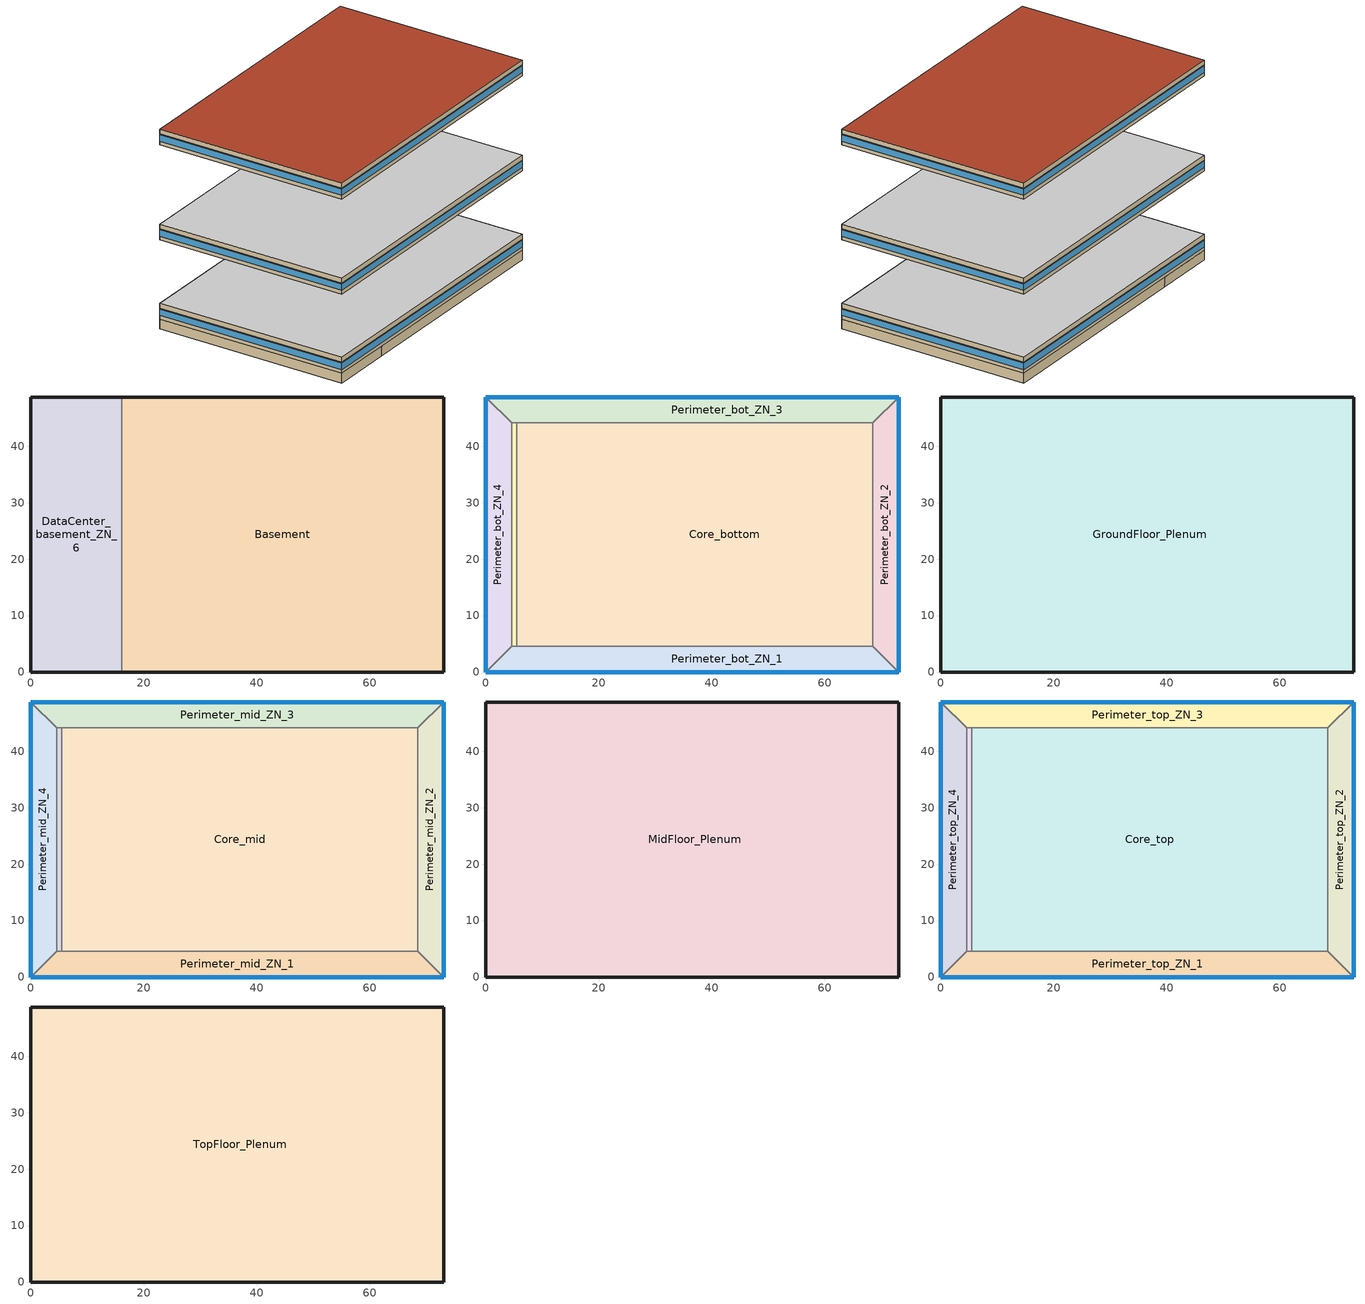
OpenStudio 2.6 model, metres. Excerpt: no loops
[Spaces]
Basement
 floor ground (Basement Floor construction): 73.11,48.74 73.11,0 16.08,0 16.08,48.74 z-2.44
 wall ground (Basement Wall construction): 16.08,0 73.11,0 73.11,48.74 16.08,48.74 z-2.44:0
 wall to DataCenter_basement_ZN_6: 16.08,48.74 16.08,0 z-2.44:0
DataCenter_basement_ZN_6
 floor ground (Basement Floor construction): 16.08,48.74 16.08,0 0,0 0,48.74 z-2.44
 wall ground (Basement Wall construction): 16.08,48.74 0,48.74 0,0 16.08,0 z-2.44:0
Core_bottom
 floor to DataCenter_basement_ZN_6: 16.08,44.16 16.08,4.57 5.49,4.57 5.49,44.16 z0
 floor to Basement: 68.53,44.16 68.53,4.57 16.08,4.57 16.08,44.16 z0
 wall to Perimeter_bot_ZN_1: 5.49,4.57 68.53,4.57 z0:2.74
 wall to DataCenter_bot_ZN_6: 5.49,44.16 5.49,4.57 z0:2.74
 wall to Perimeter_bot_ZN_2: 68.53,4.57 68.53,44.16 z0:2.74
 wall to Perimeter_bot_ZN_3: 68.53,44.16 5.49,44.16 z0:2.74
Perimeter_bot_ZN_3
 floor to Basement: 73.11,48.74 68.53,44.16 16.08,44.16 16.08,48.74 z0
 floor to DataCenter_basement_ZN_6: 16.08,48.74 16.08,44.16 4.57,44.16 0,48.74 z0
 wall outside: 73.11,48.74 0,48.74 z0:2.74
 wall to Perimeter_bot_ZN_4: 0,48.74 4.57,44.16 z0:2.74
 wall to Perimeter_bot_ZN_2: 68.53,44.16 73.11,48.74 z0:2.74
 wall to DataCenter_bot_ZN_6: 4.57,44.16 5.49,44.16 z0:2.74
 window: 73.11,48.74 0,48.74 z0.91:2.5
Perimeter_bot_ZN_1
 floor to DataCenter_basement_ZN_6: 16.08,4.57 16.08,0 0,0 4.57,4.57 z0
 floor to Basement: 68.53,4.57 73.11,0 16.08,0 16.08,4.57 z0
 wall outside: 0,0 73.11,0 z0:2.74
 wall to Perimeter_bot_ZN_4: 4.57,4.57 0,0 z0:2.74
 wall to DataCenter_bot_ZN_6: 5.49,4.57 4.57,4.57 z0:2.74
 wall to Perimeter_bot_ZN_2: 73.11,0 68.53,4.57 z0:2.74
 window: 0,0 73.11,0 z0.91:2.5
Perimeter_bot_ZN_2
 floor to Basement: 73.11,48.74 73.11,0 68.53,4.57 68.53,44.16 z0
 wall outside: 73.11,0 73.11,48.74 z0:2.74
 window: 73.11,0 73.11,48.74 z0.91:2.5
Perimeter_bot_ZN_4
 floor to DataCenter_basement_ZN_6: 0,48.74 4.57,44.16 4.57,4.57 0,0 z0
 wall outside: 0,48.74 0,0 z0:2.74
 wall to DataCenter_bot_ZN_6: 4.57,4.57 4.57,44.16 z0:2.74
 window: 0,48.74 0,0 z0.91:2.5
DataCenter_bot_ZN_6
 floor to DataCenter_basement_ZN_6: 5.49,44.16 5.49,4.57 4.57,4.57 4.57,44.16 z0
GroundFloor_Plenum
 floor to Perimeter_bot_ZN_4: 0,48.74 4.57,44.16 4.57,4.57 0,0 z2.74
 floor to Perimeter_bot_ZN_2: 73.11,48.74 73.11,0 68.53,4.57 68.53,44.16 z2.74
 floor to Perimeter_bot_ZN_1: 68.53,4.57 73.11,0 0,0 4.57,4.57 z2.74
 floor to Perimeter_bot_ZN_3: 73.11,48.74 68.53,44.16 4.57,44.16 0,48.74 z2.74
 floor to Core_bottom: 68.53,44.16 68.53,4.57 5.49,4.57 5.49,44.16 z2.74
 floor to DataCenter_bot_ZN_6: 5.49,44.16 5.49,4.57 4.57,4.57 4.57,44.16 z2.74
 wall outside: 73.11,0 73.11,48.74 0,48.74 0,0 73.11,0 z2.74:3.96
 ceiling adiabatic (Floor Adiabatic construction): 73.11,0 73.11,48.74 0,48.74 0,0 z3.96
Perimeter_mid_ZN_2
 floor adiabatic (Floor Adiabatic construction): 73.11,48.74 73.11,0 68.53,4.57 68.53,44.16 z19.82
 wall outside: 73.11,0 73.11,48.74 z19.82:22.56
 wall to Perimeter_mid_ZN_3: 73.11,48.74 68.53,44.16 z19.82:22.56
 wall to Perimeter_mid_ZN_1: 68.53,4.57 73.11,0 z19.82:22.56
 wall to Core_mid: 68.53,44.16 68.53,4.57 z19.82:22.56
 window: 73.11,0 73.11,48.74 z20.73:22.32
Perimeter_mid_ZN_1
 floor adiabatic (Floor Adiabatic construction): 68.53,4.57 73.11,0 0,0 4.57,4.57 z19.82
 wall outside: 0,0 73.11,0 z19.82:22.56
 wall to Perimeter_mid_ZN_4: 4.57,4.57 0,0 z19.82:22.56
 wall to DataCenter_mid_ZN_6: 5.49,4.57 4.57,4.57 z19.82:22.56
 wall to Core_mid: 68.53,4.57 5.49,4.57 z19.82:22.56
 window: 0,0 73.11,0 z20.73:22.32
DataCenter_mid_ZN_6
 floor adiabatic (Floor Adiabatic construction): 5.49,44.16 5.49,4.57 4.57,4.57 4.57,44.16 z19.82
 wall to Perimeter_mid_ZN_4: 4.57,44.16 4.57,4.57 z19.82:22.56
 wall to Core_mid: 5.49,4.57 5.49,44.16 z19.82:22.56
 wall to Perimeter_mid_ZN_3: 5.49,44.16 4.57,44.16 z19.82:22.56
Core_mid
 floor adiabatic (Floor Adiabatic construction): 68.53,44.16 68.53,4.57 5.49,4.57 5.49,44.16 z19.82
 wall to Perimeter_mid_ZN_3: 68.53,44.16 5.49,44.16 z19.82:22.56
Perimeter_mid_ZN_3
 floor adiabatic (Floor Adiabatic construction): 73.11,48.74 68.53,44.16 4.57,44.16 0,48.74 z19.82
 wall outside: 73.11,48.74 0,48.74 z19.82:22.56
 wall to Perimeter_mid_ZN_4: 0,48.74 4.57,44.16 z19.82:22.56
 window: 73.11,48.74 0,48.74 z20.73:22.32
Perimeter_mid_ZN_4
 floor adiabatic (Floor Adiabatic construction): 0,48.74 4.57,44.16 4.57,4.57 0,0 z19.82
 wall outside: 0,48.74 0,0 z19.82:22.56
 window: 0,48.74 0,0 z20.73:22.32
MidFloor_Plenum
 floor to Perimeter_mid_ZN_1: 68.53,4.57 73.11,0 0,0 4.57,4.57 z22.56
 floor to DataCenter_mid_ZN_6: 5.49,44.16 5.49,4.57 4.57,4.57 4.57,44.16 z22.56
 floor to Perimeter_mid_ZN_2: 73.11,48.74 73.11,0 68.53,4.57 68.53,44.16 z22.56
 floor to Perimeter_mid_ZN_4: 0,48.74 4.57,44.16 4.57,4.57 0,0 z22.56
 floor to Core_mid: 68.53,44.16 68.53,4.57 5.49,4.57 5.49,44.16 z22.56
 floor to Perimeter_mid_ZN_3: 73.11,48.74 68.53,44.16 4.57,44.16 0,48.74 z22.56
 wall outside: 73.11,48.74 0,48.74 0,0 73.11,0 73.11,48.74 z22.56:23.78
 ceiling adiabatic (Floor Adiabatic construction): 73.11,0 73.11,48.74 0,48.74 0,0 z23.78
DataCenter_top_ZN_6
 floor adiabatic (Floor Adiabatic construction): 5.49,44.16 5.49,4.57 4.57,4.57 4.57,44.16 z43.6
 wall to Perimeter_top_ZN_4: 4.57,44.16 4.57,4.57 z43.6:46.34
 wall to Core_top: 5.49,4.57 5.49,44.16 z43.6:46.34
 wall to Perimeter_top_ZN_3: 5.49,44.16 4.57,44.16 z43.6:46.34
 wall to Perimeter_top_ZN_1: 4.57,4.57 5.49,4.57 z43.6:46.34
Perimeter_top_ZN_3
 floor adiabatic (Floor Adiabatic construction): 73.11,48.74 68.53,44.16 4.57,44.16 0,48.74 z43.6
 wall outside: 73.11,48.74 0,48.74 z43.6:46.34
 wall to Core_top: 5.49,44.16 68.53,44.16 z43.6:46.34
 wall to Perimeter_top_ZN_2: 68.53,44.16 73.11,48.74 z43.6:46.34
 wall to Perimeter_top_ZN_4: 0,48.74 4.57,44.16 z43.6:46.34
 window: 73.11,48.74 0,48.74 z44.51:46.1
Core_top
 floor adiabatic (Floor Adiabatic construction): 68.53,44.16 68.53,4.57 5.49,4.57 5.49,44.16 z43.6
 wall to Perimeter_top_ZN_1: 5.49,4.57 68.53,4.57 z43.6:46.34
 wall to Perimeter_top_ZN_2: 68.53,4.57 68.53,44.16 z43.6:46.34
Perimeter_top_ZN_2
 floor adiabatic (Floor Adiabatic construction): 73.11,48.74 73.11,0 68.53,4.57 68.53,44.16 z43.6
 wall outside: 73.11,0 73.11,48.74 z43.6:46.34
 wall to Perimeter_top_ZN_1: 68.53,4.57 73.11,0 z43.6:46.34
 window: 73.11,0 73.11,48.74 z44.51:46.1
Perimeter_top_ZN_1
 floor adiabatic (Floor Adiabatic construction): 68.53,4.57 73.11,0 0,0 4.57,4.57 z43.6
 wall outside: 0,0 73.11,0 z43.6:46.34
 wall to Perimeter_top_ZN_4: 4.57,4.57 0,0 z43.6:46.34
 window: 0,0 73.11,0 z44.51:46.1
Perimeter_top_ZN_4
 floor adiabatic (Floor Adiabatic construction): 0,48.74 4.57,44.16 4.57,4.57 0,0 z43.6
 wall outside: 0,48.74 0,0 z43.6:46.34
 window: 0,48.74 0,0 z44.51:46.1
TopFloor_Plenum
 floor to Perimeter_top_ZN_3: 73.11,48.74 68.53,44.16 4.57,44.16 0,48.74 z46.34
 floor to Perimeter_top_ZN_2: 73.11,48.74 73.11,0 68.53,4.57 68.53,44.16 z46.34
 floor to Perimeter_top_ZN_1: 68.53,4.57 73.11,0 0,0 4.57,4.57 z46.34
 floor to Perimeter_top_ZN_4: 0,48.74 4.57,44.16 4.57,4.57 0,0 z46.34
 floor to DataCenter_top_ZN_6: 5.49,44.16 5.49,4.57 4.57,4.57 4.57,44.16 z46.34
 floor to Core_top: 68.53,44.16 68.53,4.57 5.49,4.57 5.49,44.16 z46.34
 wall outside: 0,0 73.11,0 73.11,48.74 0,48.74 0,0 z46.34:47.56
 roof outside: 73.11,0 73.11,48.74 0,48.74 0,0 z47.56
[Building]
90.1-2004-LargeOffice-ASHRAE 169-2006-5A created: 2018-03-28 21:08:12 -0400: North Axis {deg}=0; Default Construction Set=90.1-2004 - Office - ASHRAE 169-2006-5A; Standards Building Type=LargeOffice
[Site]
Chicago Ohare Intl Ap: Latitude {deg}=41.98; Longitude {deg}=-87.92; Time Zone {hr}=-6; Elevation {m}=201; Terrain=City
[Site:GroundTemperature:BuildingSurface]
19.527, 19.502, 19.536, 19.598, 20.002, 21.64, 22.225, 22.375, 21.449, 20.121, 19.802, 19.633
[Site:WaterMainsTemperature]
Calculation Method=Correlation; Annual Average Outdoor Air Temperature {C}=9.925; Maximum Difference In Monthly Average Outdoor Air Temperatures {deltaC}=28.7
[SizingPeriod:DesignDay] Barometric Pressure {Pa}=98934; Sky Clearness=0; Rain Indicator=0; Snow Indicator=0; Day of Month=21; Daylight Saving Time Indicator=0; Humidity Indicating Type=Wetbulb; Dry-Bulb Temperature Range Modifier Type=DefaultMultipliers
Name | Maximum Dry-Bulb Temperature {C} | Daily Dry-Bulb Temperature Range {deltaC} | Humidity Indicating Conditions at Maximum Dry-Bulb | Wind Speed {m/s} | Wind Direction {deg} | Month | Day Type | Solar Model Indicator | ASHRAE Taub | ASHRAE Taud
Chicago Ohare Intl Ap Ann Htg 99.6% Condns DB | -20 | 0 | -20 | 4.9 | 270 | 1 | WinterDesignDay | ASHRAEClearSky
Chicago Ohare Intl Ap Ann Clg .4% Condns DB=>MWB | 33.3 | 10.5 | 23.7 | 5.2 | 230 | 7 | SummerDesignDay | ASHRAETau | 0.455 | 2.05
[ClimateZones]
Climate Zone Value 1=5A; Climate Zone Institution Name 2=CEC; Climate Zone Document Name 2=California Climate Zone Descriptions; Climate Zone Document Year 2=1995
[Material:NoMass] Thermal Absorptance=0.9; Solar Absorptance=0.7
Name | Roughness | Thermal Resistance {m2-K/W} | Visible Absorptance
CP02 CARPET PAD | VeryRough | 0.21648 | 0.8
Nonres_Floor_Insulation | MediumSmooth | 2.88292 | 0.7
Typical Insulation R-8.93 | Smooth | 1.57183 | 0.7
Typical Carpet Pad | Smooth | 0.21648 | 0.8
Typical Insulation R-5.74 | Smooth | 1.01115 | 0.7
Typical Insulation R-14.76 | Smooth | 2.59864 | 0.7
Typical Insulation R-0.58 | Smooth | 0.101875 | 0.7
Typical Insulation | Smooth | 0.0282222 | 0.7
[Material]
Name | Roughness | Thickness {m} | Conductivity {W/m-K} | Density {kg/m3} | Specific Heat {J/kg-K} | Thermal Absorptance | Solar Absorptance | Visible Absorptance
100mm Normalweight concrete floor | MediumSmooth | 0.1016 | 2.31 | 2322 | 832
G01 13mm gypsum board | Smooth | 0.0127 | 0.16 | 800 | 1090 | 0.9 | 0.7 | 0.5
M10 200mm concrete block basement wall | MediumRough | 0.2032 | 1.326 | 1842 | 912
4 in. Normalweight Concrete Floor | MediumRough | 0.1016 | 2.31 | 2322 | 832 | 0.9 | 0.7 | 0.7
1IN Stucco | Smooth | 0.0253 | 0.6918 | 1858 | 837 | 0.9 | 0.7 | 0.92
8IN CONCRETE HW RefBldg | Rough | 0.2032 | 1.311 | 2240 | 836.8 | 0.9 | 0.7 | 0.7
1/2IN Gypsum | Smooth | 0.0127 | 0.16 | 784.9 | 830 | 0.9 | 0.4 | 0.4
Roof Membrane | VeryRough | 0.0095 | 0.16 | 1121.29 | 1460 | 0.9 | 0.77 | 0.7
Metal Roof Surface; F08 Metal surface | Smooth | 0.0008 | 45.28 | 7824 | 500 | 0.9 | 0.7 | 0.7
6 in. Normalweight Concrete Floor | MediumRough | 0.1524 | 2.31 | 2322 | 832 | 0.9 | 0.7 | 0.7
8 in. Concrete Block Basement Wall | MediumRough | 0.2032 | 1.326 | 1842 | 912 | 0.9 | 0.7 | 0.7
G05 25mm wood | MediumSmooth | 0.0254 | 0.15 | 608 | 1630 | 0.9 | 0.5 | 0.5
Std Wood 6inch | MediumSmooth | 0.15 | 0.12 | 540 | 1210 | 0.9 | 0.7 | 0.7
[Construction]
Floor Adiabatic construction: CP02 CARPET PAD, 100mm Normalweight concrete floor, Nonres_Floor_Insulation
Basement Wall construction: M10 200mm concrete block basement wall
Basement Floor construction: M10 200mm concrete block basement wall, CP02 CARPET PAD
Typical Insulated Exterior Mass Floor R-11.49: Typical Insulation R-8.93, 4 in. Normalweight Concrete Floor, Typical Carpet Pad
Typical Insulated Exterior Mass Wall R-8.13: 1IN Stucco, 8IN CONCRETE HW RefBldg, Typical Insulation R-5.74, 1/2IN Gypsum
Typical IEAD Roof R-15.87: Roof Membrane, Typical Insulation R-14.76, Metal Roof Surface
Typical Interior Floor: 100mm Normalweight concrete floor, CP02 CARPET PAD
Typical Interior Wall: G01 13mm gypsum board, G01 13mm gypsum board
Typical Interior Ceiling: CP02 CARPET PAD, 100mm Normalweight concrete floor
Typical Insulated Carpeted 6in Slab Floor: 6 in. Normalweight Concrete Floor, Typical Carpet Pad
Typical Insulated Basement Mass Wall: 8 in. Concrete Block Basement Wall
U 0.57 SHGC 0.49 Dbl Blue 6mm/6mm Air: BLUE 6MM, AIR 6MM, CLEAR 6MM
Typical Insulated Metal Door R-1.43: F08 Metal surface, Typical Insulation R-0.58
Typical Overhead Door: Typical Insulation
U 1.17 SHGC 0.49 Simple Glazing Skylight: U 1.17 SHGC 0.49 Simple Glazing
Typical Interior Window: Clear 3mm
Typical Interior Door; Typical Interior Partition: G05 25mm wood
InteriorFurnishings: Std Wood 6inch
[DefaultConstructionSet]
90.1-2004 - Office - ASHRAE 169-2006-5A: Default Exterior Surface Constructions=Default Surface Constructions 1; Default Interior Surface Constructions=Default Surface Constructions 2; Default Ground Contact Surface Constructions=Default Surface Constructions 3; Default Exterior SubSurface Constructions=Default Sub Surface Constructions 1; Default Interior SubSurface Constructions=Default Sub Surface Constructions 2; Interior Partition Construction=Typical Interior Partition
[DefaultSurfaceConstructions]
Name | Floor Construction | Wall Construction | Roof Ceiling Construction
Default Surface Constructions 1 | Typical Insulated Exterior Mass Floor R-11.49 | Typical Insulated Exterior Mass Wall R-8.13 | Typical IEAD Roof R-15.87
Default Surface Constructions 2 | Typical Interior Floor | Typical Interior Wall | Typical Interior Ceiling
Default Surface Constructions 3 | Typical Insulated Carpeted 6in Slab Floor | Typical Insulated Basement Mass Wall
[DefaultSubSurfaceConstructions]
Name | Fixed Window Construction | Operable Window Construction | Door Construction | Overhead Door Construction | Skylight Construction | Tubular Daylight Dome Construction | Tubular Daylight Diffuser Construction
Default Sub Surface Constructions 1 | U 0.57 SHGC 0.49 Dbl Blue 6mm/6mm Air | U 0.57 SHGC 0.49 Dbl Blue 6mm/6mm Air | Typical Insulated Metal Door R-1.43 | Typical Overhead Door | U 1.17 SHGC 0.49 Simple Glazing Skylight | Typical Interior Window | Typical Interior Window
Default Sub Surface Constructions 2 | Typical Interior Window | Typical Interior Window | Typical Interior Door
[WindowMaterial:Glazing] Optical Data Type=SpectralAverage; Infrared Transmittance at Normal Incidence=0; Front Side Infrared Hemispherical Emissivity=0.84; Back Side Infrared Hemispherical Emissivity=0.84; Conductivity {W/m-K}=0.9; Dirt Correction Factor for Solar and Visible Transmittance=1; Solar Diffusing=No
Name | Thickness {m} | Solar Transmittance at Normal Incidence | Front Side Solar Reflectance at Normal Incidence | Back Side Solar Reflectance at Normal Incidence | Visible Transmittance at Normal Incidence | Front Side Visible Reflectance at Normal Incidence | Back Side Visible Reflectance at Normal Incidence
BLUE 6MM | 0.006 | 0.48 | 0.05 | 0.05 | 0.57 | 0.06 | 0.06
CLEAR 6MM | 0.006 | 0.775 | 0.071 | 0.071 | 0.881 | 0.08 | 0.08
Clear 3mm | 0.003 | 0.837 | 0.075 | 0.075 | 0.898 | 0.081 | 0.081
[WindowMaterial:Gas]
AIR 6MM: Gas Type=Air; Thickness {m}=0.0063
[WindowMaterial:SimpleGlazingSystem]
U 1.17 SHGC 0.49 Simple Glazing: U-Factor {W/m2-K}=6.64357; Solar Heat Gain Coefficient=0.49; Visible Transmittance=0.38
[Space]
Name | Space Type | Building Story | Thermal Zone | Part of Total Floor Area
Core_mid | Office WholeBuilding - Lg Office | Building Story 3 | Core_mid ZN | Yes
DataCenter_top_ZN_6 | Office OfficeLarge Data Center | Building Story 4 | DataCenter_top_ZN_6 ZN
Perimeter_mid_ZN_2 | Office WholeBuilding - Lg Office | Building Story 3 | Perimeter_mid_ZN_2 ZN | Yes
Perimeter_mid_ZN_1 | Office WholeBuilding - Lg Office | Building Story 3 | Perimeter_mid_ZN_1 ZN | Yes
MidFloor_Plenum |  |  | MidFloor_Plenum ZN | No
DataCenter_mid_ZN_6 | Office OfficeLarge Data Center | Building Story 3 | DataCenter_mid_ZN_6 ZN
Core_bottom | Office WholeBuilding - Lg Office | Building Story 2 | Core_bottom ZN | Yes
Perimeter_top_ZN_3 | Office WholeBuilding - Lg Office | Building Story 4 | Perimeter_top_ZN_3 ZN | Yes
Core_top | Office WholeBuilding - Lg Office | Building Story 4 | Core_top ZN | Yes
Perimeter_bot_ZN_3 | Office WholeBuilding - Lg Office | Building Story 2 | Perimeter_bot_ZN_3 ZN | Yes
Basement | Office WholeBuilding - Lg Office | Building Story 1 | Basement ZN | Yes
Perimeter_bot_ZN_1 | Office WholeBuilding - Lg Office | Building Story 2 | Perimeter_bot_ZN_1 ZN | Yes
Perimeter_mid_ZN_3 | Office WholeBuilding - Lg Office | Building Story 3 | Perimeter_mid_ZN_3 ZN | Yes
Perimeter_top_ZN_2 | Office WholeBuilding - Lg Office | Building Story 4 | Perimeter_top_ZN_2 ZN | Yes
Perimeter_top_ZN_1 | Office WholeBuilding - Lg Office | Building Story 4 | Perimeter_top_ZN_1 ZN | Yes
Perimeter_mid_ZN_4 | Office WholeBuilding - Lg Office | Building Story 3 | Perimeter_mid_ZN_4 ZN | Yes
TopFloor_Plenum |  |  | TopFloor_Plenum ZN | No
GroundFloor_Plenum |  |  | GroundFloor_Plenum ZN | No
Perimeter_top_ZN_4 | Office WholeBuilding - Lg Office | Building Story 4 | Perimeter_top_ZN_4 ZN | Yes
DataCenter_basement_ZN_6 | Office OfficeLarge Main Data Center | Building Story 1 | DataCenter_basement_ZN_6 ZN
Perimeter_bot_ZN_2 | Office WholeBuilding - Lg Office | Building Story 2 | Perimeter_bot_ZN_2 ZN | Yes
Perimeter_bot_ZN_4 | Office WholeBuilding - Lg Office | Building Story 2 | Perimeter_bot_ZN_4 ZN | Yes
DataCenter_bot_ZN_6 | Office OfficeLarge Data Center | Building Story 2 | DataCenter_bot_ZN_6 ZN
[SpaceType] Standards Building Type=Office
Name | Default Schedule Set | Design Specification Outdoor Air Object | Standards Space Type
Office WholeBuilding - Lg Office | Office WholeBuilding - Lg Office Schedule Set | Office WholeBuilding - Lg Office Ventilation | WholeBuilding - Lg Office
Office OfficeLarge Data Center | Office OfficeLarge Data Center Schedule Set | Office OfficeLarge Data Center Ventilation | OfficeLarge Data Center
Office OfficeLarge Main Data Center | Office OfficeLarge Main Data Center Schedule Set | Office OfficeLarge Main Data Center Ventilation | OfficeLarge Main Data Center
[Lights:Definition] Design Level Calculation Method=Watts/Area; Watts per Space Floor Area {W/m2}=10.7639; Fraction Radiant=0.7; Fraction Visible=0.2
Office OfficeLarge Data Center Lights Definition; Office OfficeLarge Main Data Center Lights Definition; Office WholeBuilding - Lg Office Lights Definition
[Lights] Fraction Replaceable=1
Name | Lights Definition | Space or SpaceType
Office OfficeLarge Data Center Lights | Office OfficeLarge Data Center Lights Definition | Office OfficeLarge Data Center
Office OfficeLarge Main Data Center Lights | Office OfficeLarge Main Data Center Lights Definition | Office OfficeLarge Main Data Center
Office WholeBuilding - Lg Office Lights | Office WholeBuilding - Lg Office Lights Definition | Office WholeBuilding - Lg Office
[ElectricEquipment:Definition] Design Level Calculation Method=Watts/Area; Fraction Radiant=0.5
Name | Watts per Space Floor Area {W/m2}
Office OfficeLarge Data Center Elec Equip Definition | 215.278
Office OfficeLarge Main Data Center Elec Equip Definition | 484.376
Office WholeBuilding - Lg Office Elec Equip Definition | 8.07007
[ElectricEquipment]
Name | Electric Equipment Definition | Space or SpaceType
Office OfficeLarge Data Center Elec Equip | Office OfficeLarge Data Center Elec Equip Definition | Office OfficeLarge Data Center
Office OfficeLarge Main Data Center Elec Equip | Office OfficeLarge Main Data Center Elec Equip Definition | Office OfficeLarge Main Data Center
Office WholeBuilding - Lg Office Elec Equip | Office WholeBuilding - Lg Office Elec Equip Definition | Office WholeBuilding - Lg Office
[DesignSpecification:OutdoorAir]
Name | Outdoor Air Flow per Person {m3/s-person} | Outdoor Air Flow per Floor Area {m3/s-m2} | Outdoor Air Flow Air Changes per Hour {1/hr} | Outdoor Air Method
Office OfficeLarge Data Center Ventilation; Office OfficeLarge Main Data Center Ventilation | 0 | 0 | 0
Office WholeBuilding - Lg Office Ventilation |  | 0.000508 |  | Sum
[DefaultScheduleSet] Lighting Schedule=OfficeLarge BLDG_LIGHT_SCH
Name | Electric Equipment Schedule | Number of People Schedule | People Activity Level Schedule | Infiltration Schedule
Office OfficeLarge Data Center Schedule Set; Office OfficeLarge Main Data Center Schedule Set | OfficeLarge ALWAYS_ON
Office WholeBuilding - Lg Office Schedule Set | OfficeLarge BLDG_EQUIP_SCH | OfficeLarge BLDG_OCC_SCH | OfficeLarge ACTIVITY_SCH | OfficeLarge INFIL_SCH_PNNL
[ThermostatSetpoint:DualSetpoint]
Name | Heating Setpoint Temperature Schedule | Cooling Setpoint Temperature Schedule
Office OfficeLarge Data Center Thermostat 1; Office OfficeLarge Data Center Thermostat 2; Office OfficeLarge Main Data Center Thermostat 1; Office OfficeLarge Data Center Thermostat 3 | OfficeLarge HTGSETP_DC_SCH | OfficeLarge CLGSETP_DC_SCH
Office WholeBuilding - Lg Office Thermostat 1; Office WholeBuilding - Lg Office Thermostat 2; Office WholeBuilding - Lg Office Thermostat 3; Office WholeBuilding - Lg Office Thermostat 4; Office WholeBuilding - Lg Office Thermostat 5; Office WholeBuilding - Lg Office Thermostat 6; Office WholeBuilding - Lg Office Thermostat 7; Office WholeBuilding - Lg Office Thermostat 8; Office WholeBuilding - Lg Office Thermostat 9; Office WholeBuilding - Lg Office Thermostat 10; Office WholeBuilding - Lg Office Thermostat 11; Office WholeBuilding - Lg Office Thermostat 12; Office WholeBuilding - Lg Office Thermostat 13; Office WholeBuilding - Lg Office Thermostat 14; Office WholeBuilding - Lg Office Thermostat 15; Office WholeBuilding - Lg Office Thermostat 16 | OfficeLarge HTGSETP_SCH_YES_OPTIMUM | OfficeLarge CLGSETP_SCH_NO_SETBACK
[People:Definition]
Office WholeBuilding - Lg Office People Definition: Number of People Calculation Method=People/Area; People per Space Floor Area {person/m2}=0.0538196; Fraction Radiant=0.3
[People]
Office WholeBuilding - Lg Office People: People Definition=Office WholeBuilding - Lg Office People Definition; Space or SpaceType=Office WholeBuilding - Lg Office; Work Efficiency Schedule=Work Efficiency Schedule; Clothing Insulation Schedule=Clothing Schedule; Air Velocity Schedule=Air Velocity Schedule; Multiplier=1
[SpaceInfiltration:DesignFlowRate] Design Flow Rate Calculation Method=Flow/ExteriorArea; Constant Term Coefficient=0; Temperature Term Coefficient=0; Velocity Term Coefficient=0.224; Velocity Squared Term Coefficient=0
Name | Space or SpaceType | Schedule | Flow per Exterior Surface Area {m3/s-m2}
GroundFloor_Plenum Infiltration | GroundFloor_Plenum | Always On Discrete | 0.00102523
MidFloor_Plenum Infiltration | MidFloor_Plenum | Always On Discrete | 0.00102523
Perimeter_bot_ZN_1 Infiltration | Perimeter_bot_ZN_1 | OfficeLarge INFIL_SCH_PNNL | 0.00102523
Perimeter_bot_ZN_2 Infiltration | Perimeter_bot_ZN_2 | OfficeLarge INFIL_SCH_PNNL | 0.00102523
Perimeter_bot_ZN_3 Infiltration | Perimeter_bot_ZN_3 | OfficeLarge INFIL_SCH_PNNL | 0.00102523
Perimeter_bot_ZN_4 Infiltration | Perimeter_bot_ZN_4 | OfficeLarge INFIL_SCH_PNNL | 0.00102523
Perimeter_mid_ZN_1 Infiltration | Perimeter_mid_ZN_1 | OfficeLarge INFIL_SCH_PNNL | 0.00102523
Perimeter_mid_ZN_2 Infiltration | Perimeter_mid_ZN_2 | OfficeLarge INFIL_SCH_PNNL | 0.00102523
Perimeter_mid_ZN_3 Infiltration | Perimeter_mid_ZN_3 | OfficeLarge INFIL_SCH_PNNL | 0.00102523
Perimeter_mid_ZN_4 Infiltration | Perimeter_mid_ZN_4 | OfficeLarge INFIL_SCH_PNNL | 0.00102523
Perimeter_top_ZN_1 Infiltration | Perimeter_top_ZN_1 | OfficeLarge INFIL_SCH_PNNL | 0.00102523
Perimeter_top_ZN_2 Infiltration | Perimeter_top_ZN_2 | OfficeLarge INFIL_SCH_PNNL | 0.00102523
Perimeter_top_ZN_3 Infiltration | Perimeter_top_ZN_3 | OfficeLarge INFIL_SCH_PNNL | 0.00102523
Perimeter_top_ZN_4 Infiltration | Perimeter_top_ZN_4 | OfficeLarge INFIL_SCH_PNNL | 0.00102523
TopFloor_Plenum Infiltration | TopFloor_Plenum | Always On Discrete | 7.89086e-05
[InternalMass:Definition]
Internal Mass Definition 1: Construction=InteriorFurnishings; Design Level Calculation Method=SurfaceArea/Area; Surface Area per Space Floor Area=2
[InternalMass] Internal Mass Definition=Internal Mass Definition 1; Multiplier=1
Name | Space or SpaceType
Perimeter_bot_ZN_1 Mass | Perimeter_bot_ZN_1
Perimeter_bot_ZN_2 Mass | Perimeter_bot_ZN_2
Perimeter_bot_ZN_3 Mass | Perimeter_bot_ZN_3
Perimeter_bot_ZN_4 Mass | Perimeter_bot_ZN_4
Core_bottom Mass | Core_bottom
Perimeter_mid_ZN_1 Mass | Perimeter_mid_ZN_1
Perimeter_mid_ZN_2 Mass | Perimeter_mid_ZN_2
Perimeter_mid_ZN_3 Mass | Perimeter_mid_ZN_3
Perimeter_mid_ZN_4 Mass | Perimeter_mid_ZN_4
Core_mid Mass | Core_mid
Perimeter_top_ZN_1 Mass | Perimeter_top_ZN_1
Perimeter_top_ZN_2 Mass | Perimeter_top_ZN_2
Perimeter_top_ZN_3 Mass | Perimeter_top_ZN_3
Perimeter_top_ZN_4 Mass | Perimeter_top_ZN_4
Core_top Mass | Core_top
Basement Mass | Basement
DataCenter_basement_ZN_6 Mass | DataCenter_basement_ZN_6
DataCenter_bot_ZN_6 Mass | DataCenter_bot_ZN_6
DataCenter_mid_ZN_6 Mass | DataCenter_mid_ZN_6
DataCenter_top_ZN_6 Mass | DataCenter_top_ZN_6
[ThermalZone] Use Ideal Air Loads=No
DataCenter_top_ZN_6 ZN: Thermostat=Office OfficeLarge Data Center Thermostat 1
Core_mid ZN: Thermostat=Office WholeBuilding - Lg Office Thermostat 1; Multiplier=10
Perimeter_mid_ZN_2 ZN: Thermostat=Office WholeBuilding - Lg Office Thermostat 2; Multiplier=10
Perimeter_mid_ZN_3 ZN: Thermostat=Office WholeBuilding - Lg Office Thermostat 3; Multiplier=10
Core_top ZN: Thermostat=Office WholeBuilding - Lg Office Thermostat 4
Perimeter_mid_ZN_1 ZN: Thermostat=Office WholeBuilding - Lg Office Thermostat 5; Multiplier=10
MidFloor_Plenum ZN: Multiplier=10
Core_bottom ZN: Thermostat=Office WholeBuilding - Lg Office Thermostat 6
DataCenter_mid_ZN_6 ZN: Thermostat=Office OfficeLarge Data Center Thermostat 2; Multiplier=10
Perimeter_top_ZN_3 ZN: Thermostat=Office WholeBuilding - Lg Office Thermostat 7
Perimeter_bot_ZN_3 ZN: Thermostat=Office WholeBuilding - Lg Office Thermostat 8
Basement ZN: Thermostat=Office WholeBuilding - Lg Office Thermostat 9
Perimeter_bot_ZN_1 ZN: Thermostat=Office WholeBuilding - Lg Office Thermostat 10
Perimeter_top_ZN_2 ZN: Thermostat=Office WholeBuilding - Lg Office Thermostat 11
Perimeter_top_ZN_1 ZN: Thermostat=Office WholeBuilding - Lg Office Thermostat 12
Perimeter_mid_ZN_4 ZN: Thermostat=Office WholeBuilding - Lg Office Thermostat 13; Multiplier=10
TopFloor_Plenum ZN; GroundFloor_Plenum ZN: 
Perimeter_top_ZN_4 ZN: Thermostat=Office WholeBuilding - Lg Office Thermostat 14
DataCenter_basement_ZN_6 ZN: Thermostat=Office OfficeLarge Main Data Center Thermostat 1; Humidistat=Zone Control Humidistat 1
Perimeter_bot_ZN_2 ZN: Thermostat=Office WholeBuilding - Lg Office Thermostat 15
Perimeter_bot_ZN_4 ZN: Thermostat=Office WholeBuilding - Lg Office Thermostat 16
DataCenter_bot_ZN_6 ZN: Thermostat=Office OfficeLarge Data Center Thermostat 3
[Sizing:Zone] Zone Cooling Design Supply Air Temperature Input Method=SupplyAirTemperature; Zone Cooling Design Supply Air Temperature {C}=14; Zone Cooling Design Supply Air Temperature Difference {deltaC}=11.11; Zone Heating Design Supply Air Temperature Input Method=SupplyAirTemperature; Zone Heating Design Supply Air Temperature {C}=40; Zone Heating Design Supply Air Temperature Difference {deltaC}=11.11; Zone Cooling Design Supply Air Humidity Ratio {kg-H2O/kg-air}=0.0085; Zone Heating Design Supply Air Humidity Ratio {kg-H2O/kg-air}=0.008; Cooling Design Air Flow Method=DesignDay; Heating Design Air Flow Method=DesignDay; Account for Dedicated Outdoor Air System=No; Dedicated Outdoor Air System Control Strategy=NeutralSupplyAir; Dedicated Outdoor Air Low Setpoint Temperature for Design {C}=autosize; Dedicated Outdoor Air High Setpoint Temperature for Design {C}=autosize
MidFloor_Plenum ZN; TopFloor_Plenum ZN; GroundFloor_Plenum ZN
[AvailabilityManager:NightCycle] Control Type=CycleOnAny; Thermostat Tolerance {deltaC}=1; Cycling Run Time {s}=3600
Availability Manager Night Cycle 1; Availability Manager Night Cycle 2; Availability Manager Night Cycle 3; Availability Manager Night Cycle 4; Availability Manager Night Cycle 5; Availability Manager Night Cycle 6; Availability Manager Night Cycle 7; Availability Manager Night Cycle 8
[AirLoopHVAC:ReturnPlenum]
Name | ThermalZone
Air Loop HVAC Return Plenum 1 | GroundFloor_Plenum ZN
Air Loop HVAC Return Plenum 2 | MidFloor_Plenum ZN
Air Loop HVAC Return Plenum 3 | TopFloor_Plenum ZN
[ZoneControl:Humidistat]
Zone Control Humidistat 1: Humidifying Relative Humidity Setpoint Schedule=OfficeLarge DC_MinRelHumSetSch
[Exterior:Lights:Definition]
Name | Design Level {W}
Occ Sensing Exterior Lights Def | 62787
NonDimming Exterior Lights Def | 12979.2
Fuel equipment 1 Def | 244444
Fuel equipment 2 Def | 1270.8
[Exterior:Lights]
Name | Exterior Lights Definition | Schedule | Control Option
Occ Sensing Exterior Lights Def | Occ Sensing Exterior Lights Def | OfficeLarge Exterior_lighting_schedule_b | AstronomicalClock
NonDimming Exterior Lights Def | NonDimming Exterior Lights Def | OfficeLarge Exterior_lighting_schedule_a | AstronomicalClock
Fuel equipment 1 | Fuel equipment 1 Def | Large Office BLDG ELEVATORS | ScheduleNameOnly
Fuel equipment 2 | Fuel equipment 2 Def | OfficeLarge ELEV_LIGHT_FAN_SCH_ADD_DF | ScheduleNameOnly
[BuildingStory]
Name | Nominal Z Coordinate {m}
Building Story 1 | -2.439
Building Story 2 | 0
Building Story 3 | 19.816
Building Story 4 | 43.5952
[AvailabilityManager:OptimumStart]
AVM OptimumStart: Applicability Schedule=Always On Discrete hvac_library; Control Type=MaximumofZoneList; Maximum Value for Optimum Start Time {hr}=6; Control Algorithm=AdaptiveTemperatureGradient; Constant Temperature Gradient during Cooling {deltaC/hr}=3; Constant Temperature Gradient during Heating {deltaC/hr}=3; Initial Temperature Gradient during Cooling {deltaC/hr}=2; Initial Temperature Gradient during Heating {deltaC/hr}=2; Constant Start Time {hr}=2; Number of Previous Days {days}=3
[EnergyManagementSystem:Sensor]
Name | Output Variable or Output Meter Index Key | Output Variable or Output Meter
htg_sp | OfficeLarge HTGSETP_SCH_YES_OPTIMUM | Schedule Value
clg_sp | OfficeLarge CLGSETP_SCH_NO_SETBACK | Schedule Value
Seasonal_Reset_SAT_Sched | Seasonal-Reset-Supply-Air-Temp-Sch | Schedule Value
TVAV_bot_WITH_REHEAT_FanIn | Node 74 | System Node Temperature
[EnergyManagementSystem:Actuator] Actuated Component Type=System Node Setpoint; Actuated Component Control Type=Temperature Setpoint
Name | Actuated Component
VAV_bot_WITH_REHEAT_OA_Setpoint | Node 82
VAV_bot_WITH_REHEAT_CoolC_Setpoint | Node 77
VAV_bot_WITH_REHEAT_HeatC_Setpoint | Node 74
[EnergyManagementSystem:Program]
VAV_bot_WITH_REHEAT_vav_sched_setpoint_prgm: SET VAV_bot_WITH_REHEAT_SAT_setpoint = Seasonal_Reset_SAT_Sched
VAV_bot_WITH_REHEAT_MixedAirManagers: SET VAV_bot_WITH_REHEAT_CoolC_Setpoint =  Seasonal_Reset_SAT_Sched - (TVAV_bot_WITH_REHEAT_FanOut - TVAV_bot_WITH_REHEAT_FanIn); SET VAV_bot_WITH_REHEAT_HeatC_Setpoint =  Seasonal_Reset_SAT_Sched - (TVAV_bot_WITH_REHEAT_FanOut - TVAV_bot_WITH_REHEAT_FanIn); SET VAV_bot_WITH_REHEAT_OA_Setpoint =  Seasonal_Reset_SAT_Sched - (TVAV_bot_WITH_REHEAT_FanOut - TVAV_bot_WITH_REHEAT_FanIn)
VAV_bot_WITH_REHEAT_NightCycleMGR: SET Toffset = 0.8333; SET NoAction = 0.0; SET ForceOff = 1.0; SET CycleOn = 2.0; SET CycleOnZoneFansOnly = 3; SET CycleOnZoneFansOnly = 3; SET VAV_bot_WITH_REHEAT_htg_TurnOn  = htg_sp; SET VAV_bot_WITH_REHEAT_htg_TurnOff = htg_sp + (2*Toffset); SET VAV_bot_WITH_REHEAT_clg_TurnOn = clg_sp; SET VAV_bot_WITH_REHEAT_clg_TurnOff = clg_sp - (2*Toffset); SET Tmin = T_Perimeter_bot_ZN_1_ZN_VAV; SET Tmax = T_Perimeter_bot_ZN_1_ZN_VAV; SET Tmin = @MIN Tmin T_Perimeter_bot_ZN_2_ZN_VAV; SET Tmax = @MAX Tmax T_Perimeter_bot_ZN_2_ZN_VAV; SET Tmin = @MIN Tmin T_Perimeter_bot_ZN_3_ZN_VAV; SET Tmax = @MAX Tmax T_Perimeter_bot_ZN_3_ZN_VAV; SET Tmin = @MIN Tmin T_Perimeter_bot_ZN_4_ZN_VAV; SET Tmax = @MAX Tmax T_Perimeter_bot_ZN_4_ZN_VAV; SET Tmin = @MIN Tmin T_Core_bottom_ZN_VAV; SET Tmax = @MAX Tmax T_Core_bottom_ZN_VAV; IF Tmin < VAV_bot_WITH_REHEAT_htg_TurnOn; SET VAV_bot_WITH_REHEAT_NightCycStat = CycleOn; RETURN; ELSEIF Tmin > VAV_bot_WITH_REHEAT_htg_TurnOff; SET VAV_bot_WITH_REHEAT_NightCycStat = NoAction; ENDIF; IF Tmax > VAV_bot_WITH_REHEAT_clg_TurnOn; SET VAV_bot_WITH_REHEAT_NightCycStat = CycleOn; ELSEIF Tmax < VAV_bot_WITH_REHEAT_clg_TurnOff; SET VAV_bot_WITH_REHEAT_NightCycStat = NoAction; ENDIF
[EnergyManagementSystem:ProgramCallingManager]
EMS-based Setpoint Managers: AfterPredictorAfterHVACManagers; VAV_bot_WITH_REHEAT_vav_sched_setpoint_prgm; VAV_bot_WITH_REHEAT_MixedAirManagers; VAV_bot_WITH_REHEAT_NightCycleMGR
[Schedule:Ruleset]
Name | Default Day Schedule | Summer Design Day Schedule | Winter Design Day Schedule
OfficeLarge BLDG_LIGHT_SCH | OfficeLarge BLDG_LIGHT_SCH Default | OfficeLarge BLDG_LIGHT_SCH Summer Design Day | OfficeLarge BLDG_LIGHT_SCH Winter Design Day
OfficeLarge ALWAYS_ON | OfficeLarge ALWAYS_ON Default | OfficeLarge ALWAYS_ON Summer Design Day | OfficeLarge ALWAYS_ON Winter Design Day
OfficeLarge HTGSETP_DC_SCH | OfficeLarge HTGSETP_DC_SCH Default | OfficeLarge HTGSETP_DC_SCH Summer Design Day | OfficeLarge HTGSETP_DC_SCH Winter Design Day
OfficeLarge CLGSETP_DC_SCH | OfficeLarge CLGSETP_DC_SCH Default | OfficeLarge CLGSETP_DC_SCH Summer Design Day | OfficeLarge CLGSETP_DC_SCH Winter Design Day
Clothing Schedule | Clothing Schedule Default Winter Clothes
Air Velocity Schedule | Air Velocity Schedule Default
Work Efficiency Schedule | Work Efficiency Schedule Default
OfficeLarge BLDG_OCC_SCH | OfficeLarge BLDG_OCC_SCH Default | OfficeLarge BLDG_OCC_SCH Summer Design Day | OfficeLarge BLDG_OCC_SCH Winter Design Day
OfficeLarge ACTIVITY_SCH | OfficeLarge ACTIVITY_SCH Default | OfficeLarge ACTIVITY_SCH Summer Design Day | OfficeLarge ACTIVITY_SCH Winter Design Day
OfficeLarge BLDG_EQUIP_SCH | OfficeLarge BLDG_EQUIP_SCH Default | OfficeLarge BLDG_EQUIP_SCH Summer Design Day | OfficeLarge BLDG_EQUIP_SCH Winter Design Day
OfficeLarge INFIL_SCH_PNNL | OfficeLarge INFIL_SCH_PNNL Default | OfficeLarge INFIL_SCH_PNNL Summer Design Day | OfficeLarge INFIL_SCH_PNNL Winter Design Day
OfficeLarge HTGSETP_SCH_YES_OPTIMUM | OfficeLarge HTGSETP_SCH_YES_OPTIMUM Default | OfficeLarge HTGSETP_SCH_YES_OPTIMUM Summer Design Day | OfficeLarge HTGSETP_SCH_YES_OPTIMUM Winter Design Day
OfficeLarge CLGSETP_SCH_NO_SETBACK | OfficeLarge CLGSETP_SCH_NO_SETBACK Default | OfficeLarge CLGSETP_SCH_NO_SETBACK Summer Design Day | OfficeLarge CLGSETP_SCH_NO_SETBACK Winter Design Day
OfficeLarge DC_MinRelHumSetSch | OfficeLarge DC_MinRelHumSetSch Default | OfficeLarge DC_MinRelHumSetSch Summer Design Day | OfficeLarge DC_MinRelHumSetSch Winter Design Day
OfficeLarge Exterior_lighting_schedule_b | OfficeLarge Exterior_lighting_schedule_b Default | OfficeLarge Exterior_lighting_schedule_b Summer Design Day | OfficeLarge Exterior_lighting_schedule_b Winter Design Day
OfficeLarge Exterior_lighting_schedule_a | OfficeLarge Exterior_lighting_schedule_a Default | OfficeLarge Exterior_lighting_schedule_a Summer Design Day | OfficeLarge Exterior_lighting_schedule_a Winter Design Day
Large Office BLDG ELEVATORS | Large Office BLDG ELEVATORS Default | Large Office BLDG ELEVATORS Summer Design Day | Large Office BLDG ELEVATORS Winter Design Day
OfficeLarge ELEV_LIGHT_FAN_SCH_ADD_DF | OfficeLarge ELEV_LIGHT_FAN_SCH_ADD_DF Default | OfficeLarge ELEV_LIGHT_FAN_SCH_ADD_DF Summer Design Day | OfficeLarge ELEV_LIGHT_FAN_SCH_ADD_DF Winter Design Day
Seasonal-Reset-Supply-Air-Temp-Sch | Schedule Day 54
[Schedule:Day]
OfficeLarge BLDG_LIGHT_SCH Default; OfficeLarge ELEV_LIGHT_FAN_SCH_ADD_DF Winter Design Day: 24, 0, 0.05
OfficeLarge BLDG_LIGHT_SCH Sat Day: 6, 0, 0.05, 8, 0, 0.09238, 12, 0, 0.27714, 17, 0, 0.13857, 19, 0, 0.04619, 24, 0, 0.05
OfficeLarge BLDG_LIGHT_SCH Summer Design Day; OfficeLarge ALWAYS_ON Default; OfficeLarge ALWAYS_ON Winter Design Day; OfficeLarge ALWAYS_ON Summer Design Day; Clothing Schedule Default Winter Clothes; OfficeLarge BLDG_EQUIP_SCH Summer Design Day; OfficeLarge INFIL_SCH_PNNL Default: 24, 0, 1
OfficeLarge BLDG_LIGHT_SCH Wkdy Day: 5, 0, 0.05, 6, 0, 0.1, 7, 0, 0.09238, 8, 0, 0.27714, 17, 0, 0.83142, 18, 0, 0.4619, 20, 0, 0.27714, 22, 0, 0.18476, 23, 0, 0.09238, 24, 0, 0.04619
OfficeLarge BLDG_LIGHT_SCH Winter Design Day; Work Efficiency Schedule Default; OfficeLarge BLDG_OCC_SCH Winter Design Day; OfficeLarge BLDG_EQUIP_SCH Winter Design Day; Schedule Day 54: 24, 0, 0
OfficeLarge HTGSETP_DC_SCH Default; OfficeLarge HTGSETP_DC_SCH Winter Design Day; OfficeLarge HTGSETP_DC_SCH Summer Design Day: 24, 0, 18
OfficeLarge CLGSETP_DC_SCH Default; OfficeLarge CLGSETP_DC_SCH Winter Design Day; OfficeLarge CLGSETP_DC_SCH Summer Design Day: 24, 0, 27
Clothing Schedule Summer Clothes; OfficeLarge ELEV_LIGHT_FAN_SCH_ADD_DF Summer Design Day: 24, 0, 0.5
Air Velocity Schedule Default: 24, 0, 0.2
OfficeLarge BLDG_OCC_SCH Default: 6, 0, 0, 18, 0, 0.05, 24, 0, 0
OfficeLarge BLDG_OCC_SCH Sat Day: 6, 0, 0, 8, 0, 0.1, 12, 0, 0.3, 17, 0, 0.1, 19, 0, 0.05, 24, 0, 0
OfficeLarge BLDG_OCC_SCH Summer Design Day: 6, 0, 0, 22, 0, 1, 24, 0, 0.05
OfficeLarge BLDG_OCC_SCH Wkdy Day: 6, 0, 0, 7, 0, 0.1, 8, 0, 0.2, 12, 0, 0.95, 13, 0, 0.5, 17, 0, 0.95, 18, 0, 0.3, 22, 0, 0.1, 24, 0, 0.05
OfficeLarge ACTIVITY_SCH Default; OfficeLarge ACTIVITY_SCH Winter Design Day; OfficeLarge ACTIVITY_SCH Summer Design Day: 24, 0, 120
OfficeLarge BLDG_EQUIP_SCH Default: 24, 0, 0.3
OfficeLarge BLDG_EQUIP_SCH Sat Day: 6, 0, 0.3, 8, 0, 0.4, 12, 0, 0.5, 17, 0, 0.35, 24, 0, 0.3
OfficeLarge BLDG_EQUIP_SCH Wkdy Day: 8, 0, 0.4, 12, 0, 0.9, 13, 0, 0.8, 17, 0, 0.9, 18, 0, 0.5, 24, 0, 0.4
OfficeLarge INFIL_SCH_PNNL Summer Design Day; OfficeLarge INFIL_SCH_PNNL SmrDsn|Wkdy Day: 6, 0, 1, 22, 0, 0.25, 24, 0, 1
OfficeLarge INFIL_SCH_PNNL Winter Design Day; OfficeLarge INFIL_SCH_PNNL WntrDsn|Sat Day: 6, 0, 1, 18, 0, 0.25, 24, 0, 1
OfficeLarge HTGSETP_SCH_YES_OPTIMUM Default; OfficeLarge HTGSETP_SCH_YES_OPTIMUM Summer Design Day: 24, 0, 15.6
OfficeLarge HTGSETP_SCH_YES_OPTIMUM Sat Day: 4, 0, 15.6, 5, 0, 17.8, 6, 0, 20, 17, 0, 21, 24, 0, 15.6
OfficeLarge HTGSETP_SCH_YES_OPTIMUM Wkdy Day: 4, 0, 15.6, 5, 0, 17.8, 6, 0, 20, 22, 0, 21, 24, 0, 15.6
OfficeLarge HTGSETP_SCH_YES_OPTIMUM Winter Design Day: 5, 0, 15.6, 6, 0, 17.6, 7, 0, 19.6, 22, 0, 21, 24, 0, 15.6
OfficeLarge CLGSETP_SCH_NO_SETBACK Default; OfficeLarge CLGSETP_SCH_NO_SETBACK Winter Design Day; OfficeLarge CLGSETP_SCH_NO_SETBACK Default|WntrDsn|Sat|Wkdy Day: 24, 0, 24
OfficeLarge CLGSETP_SCH_NO_SETBACK Summer Design Day: 5, 0, 26.7, 6, 0, 25.7, 7, 0, 25, 22, 0, 24, 24, 0, 26.7
OfficeLarge DC_MinRelHumSetSch Default; OfficeLarge DC_MinRelHumSetSch Winter Design Day; OfficeLarge DC_MinRelHumSetSch Summer Design Day: 24, 0, 30
OfficeLarge Exterior_lighting_schedule_b Default; OfficeLarge Exterior_lighting_schedule_b Winter Design Day; OfficeLarge Exterior_lighting_schedule_b Summer Design Day: 6, 0, 0.7, 24, 0, 1
OfficeLarge Exterior_lighting_schedule_a Default; OfficeLarge Exterior_lighting_schedule_a Winter Design Day; OfficeLarge Exterior_lighting_schedule_a Summer Design Day: 6, 0, 0, 24, 0, 1
Large Office BLDG ELEVATORS Default; Large Office BLDG ELEVATORS Winter Design Day; Large Office BLDG ELEVATORS Summer Design Day; OfficeLarge ELEV_LIGHT_FAN_SCH_ADD_DF Default: 4, 0, 0.05, 5, 0, 0.1, 6, 0, 0.2, 7, 0, 0.4, 9, 0, 0.5, 10, 0, 0.35, 16, 0, 0.15, 17, 0, 0.35, 19, 0, 0.5, 21, 0, 0.4, 22, 0, 0.3, 23, 0, 0.2, 24, 0, 0.1
Schedule Day 55; Schedule Day 56; Schedule Day 57: 24, 0, 13
[Schedule:Rule] Date Specification Type=DateRange; Start Day=1
Name | Schedule Ruleset | Rule Order | Day Schedule | Apply Saturday | Start Month | End Month | End Day | Apply Monday | Apply Tuesday | Apply Wednesday | Apply Thursday | Apply Friday | Apply Sunday
Schedule Rule 1 | OfficeLarge BLDG_LIGHT_SCH | 1 | OfficeLarge BLDG_LIGHT_SCH Sat Day | Yes | 1 | 12 | 31
Schedule Rule 2 | OfficeLarge BLDG_LIGHT_SCH | 0 | OfficeLarge BLDG_LIGHT_SCH Wkdy Day |  | 1 | 12 | 31 | Yes | Yes | Yes | Yes | Yes
Schedule Rule 3 | Clothing Schedule | 0 | Clothing Schedule Summer Clothes |  | 5 | 9 | 30
Schedule Rule 4 | OfficeLarge BLDG_OCC_SCH | 1 | OfficeLarge BLDG_OCC_SCH Sat Day | Yes | 1 | 12 | 31
Schedule Rule 5 | OfficeLarge BLDG_OCC_SCH | 0 | OfficeLarge BLDG_OCC_SCH Wkdy Day |  | 1 | 12 | 31 | Yes | Yes | Yes | Yes | Yes
Schedule Rule 6 | OfficeLarge BLDG_EQUIP_SCH | 1 | OfficeLarge BLDG_EQUIP_SCH Sat Day | Yes | 1 | 12 | 31
Schedule Rule 7 | OfficeLarge BLDG_EQUIP_SCH | 0 | OfficeLarge BLDG_EQUIP_SCH Wkdy Day |  | 1 | 12 | 31 | Yes | Yes | Yes | Yes | Yes
Schedule Rule 8 | OfficeLarge INFIL_SCH_PNNL | 1 | OfficeLarge INFIL_SCH_PNNL SmrDsn|Wkdy Day |  | 1 | 12 | 31 | Yes | Yes | Yes | Yes | Yes
Schedule Rule 9 | OfficeLarge INFIL_SCH_PNNL | 0 | OfficeLarge INFIL_SCH_PNNL WntrDsn|Sat Day | Yes | 1 | 12 | 31
Schedule Rule 10 | OfficeLarge HTGSETP_SCH_YES_OPTIMUM | 1 | OfficeLarge HTGSETP_SCH_YES_OPTIMUM Sat Day | Yes | 1 | 12 | 31
Schedule Rule 11 | OfficeLarge HTGSETP_SCH_YES_OPTIMUM | 0 | OfficeLarge HTGSETP_SCH_YES_OPTIMUM Wkdy Day |  | 1 | 12 | 31 | Yes | Yes | Yes | Yes | Yes
Schedule Rule 12 | OfficeLarge CLGSETP_SCH_NO_SETBACK | 0 | OfficeLarge CLGSETP_SCH_NO_SETBACK Default|WntrDsn|Sat|Wkdy Day | Yes | 1 | 12 | 31 | Yes | Yes | Yes | Yes | Yes
Schedule Rule 20 | Seasonal-Reset-Supply-Air-Temp-Sch | 2 | Schedule Day 55 | Yes | 1 | 3 | 31 | Yes | Yes | Yes | Yes | Yes | Yes
Schedule Rule 21 | Seasonal-Reset-Supply-Air-Temp-Sch | 1 | Schedule Day 56 | Yes | 4 | 9 | 30 | Yes | Yes | Yes | Yes | Yes | Yes
Schedule Rule 22 | Seasonal-Reset-Supply-Air-Temp-Sch | 0 | Schedule Day 57 | Yes | 10 | 12 | 31 | Yes | Yes | Yes | Yes | Yes | Yes
[Schedule:Constant] Value=1
Always On Discrete; Always On Discrete hvac_library
